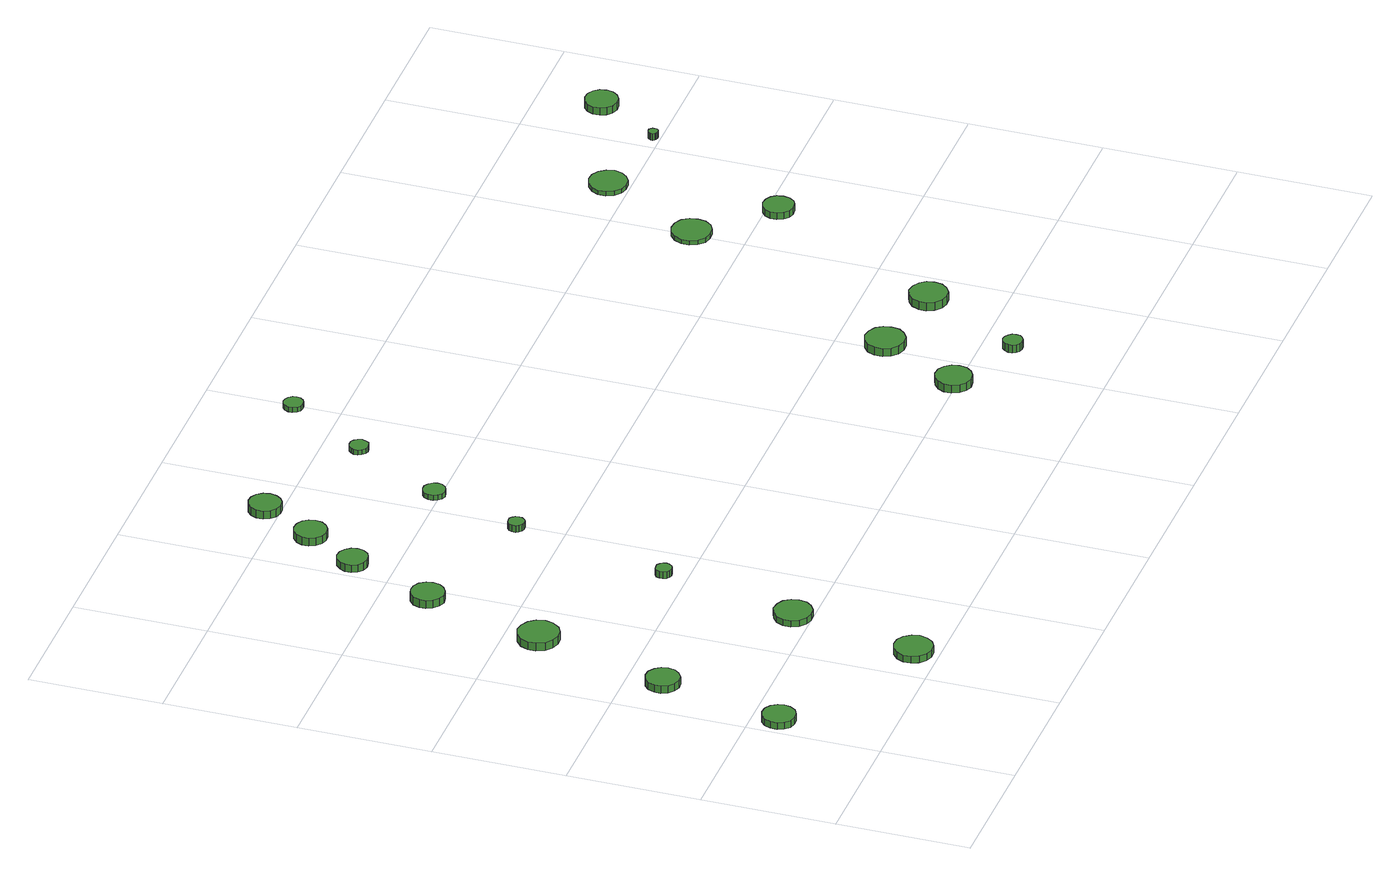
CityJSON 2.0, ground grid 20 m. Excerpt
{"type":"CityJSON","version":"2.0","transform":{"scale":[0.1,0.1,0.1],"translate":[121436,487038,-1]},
"CityObjects":{
"tree1":{"type":"SolitaryVegetationObject","attributes":{"function":"something"},"geometry":[{"type":"MultiSurface","lod":"1","boundaries":[[[0,1,2,3,4,5,6,7,8,9,10,11,12,13,14]],[[15,16,17,18,19,20,21,22,23,24,25,26,27,28,29]],[[0,29,28,1]],[[1,28,27,2]],[[2,27,26,3]],[[3,26,25,4]],[[4,25,24,5]],[[5,24,23,6]],[[6,23,22,7]],[[7,22,21,8]],[[8,21,20,9]],[[9,20,19,10]],[[10,19,18,11]],[[11,18,17,12]],[[12,17,16,13]],[[13,16,15,14]],[[14,15,29,0]]]}]},
"tree2":{"type":"SolitaryVegetationObject","attributes":{"function":"something"},"geometry":[{"type":"MultiSurface","lod":"1","boundaries":[[[30,31,32,33,34,35,36,37,38,39,40,41,42,43,44]],[[45,46,47,48,49,50,51,52,53,54,55,56,57,58,59]],[[30,59,58,31]],[[31,58,57,32]],[[32,57,56,33]],[[33,56,55,34]],[[34,55,54,35]],[[35,54,53,36]],[[36,53,52,37]],[[37,52,51,38]],[[38,51,50,39]],[[39,50,49,40]],[[40,49,48,41]],[[41,48,47,42]],[[42,47,46,43]],[[43,46,45,44]],[[44,45,59,30]]]}]},
"tree3":{"type":"SolitaryVegetationObject","attributes":{"function":"something"},"geometry":[{"type":"MultiSurface","lod":"1","boundaries":[[[60,61,62,63,64,65,66,67,68,69,70,71,72,73,74]],[[75,76,77,78,79,80,81,82,83,84,85,86,87,88,89]],[[60,89,88,61]],[[61,88,87,62]],[[62,87,86,63]],[[63,86,85,64]],[[64,85,84,65]],[[65,84,83,66]],[[66,83,82,67]],[[67,82,81,68]],[[68,81,80,69]],[[69,80,79,70]],[[70,79,78,71]],[[71,78,77,72]],[[72,77,76,73]],[[73,76,75,74]],[[74,75,89,60]]]}]},
"tree4":{"type":"SolitaryVegetationObject","attributes":{"function":"something"},"geometry":[{"type":"MultiSurface","lod":"1","boundaries":[[[90,91,92,93,94,95,96,97,98,99,100,101,102,103,104]],[[105,106,107,108,109,110,111,112,113,114,115,116,117,118,119]],[[90,119,118,91]],[[91,118,117,92]],[[92,117,116,93]],[[93,116,115,94]],[[94,115,114,95]],[[95,114,113,96]],[[96,113,112,97]],[[97,112,111,98]],[[98,111,110,99]],[[99,110,109,100]],[[100,109,108,101]],[[101,108,107,102]],[[102,107,106,103]],[[103,106,105,104]],[[104,105,119,90]]]}]},
"tree5":{"type":"SolitaryVegetationObject","attributes":{"function":"something"},"geometry":[{"type":"MultiSurface","lod":"1","boundaries":[[[120,121,122,123,124,125,126,127,128,129,130,131,132,133,134]],[[135,136,137,138,139,140,141,142,143,144,145,146,147,148,149]],[[120,149,148,121]],[[121,148,147,122]],[[122,147,146,123]],[[123,146,145,124]],[[124,145,144,125]],[[125,144,143,126]],[[126,143,142,127]],[[127,142,141,128]],[[128,141,140,129]],[[129,140,139,130]],[[130,139,138,131]],[[131,138,137,132]],[[132,137,136,133]],[[133,136,135,134]],[[134,135,149,120]]]}]},
"tree6":{"type":"SolitaryVegetationObject","attributes":{"function":"something"},"geometry":[{"type":"MultiSurface","lod":"1","boundaries":[[[150,151,152,153,154,155,156,157,158,159,160,161,162,163,164]],[[165,166,167,168,169,170,171,172,173,174,175,176,177,178,179]],[[150,179,178,151]],[[151,178,177,152]],[[152,177,176,153]],[[153,176,175,154]],[[154,175,174,155]],[[155,174,173,156]],[[156,173,172,157]],[[157,172,171,158]],[[158,171,170,159]],[[159,170,169,160]],[[160,169,168,161]],[[161,168,167,162]],[[162,167,166,163]],[[163,166,165,164]],[[164,165,179,150]]]}]},
"tree7":{"type":"SolitaryVegetationObject","attributes":{"function":"something"},"geometry":[{"type":"MultiSurface","lod":"1","boundaries":[[[180,181,182,183,184,185,186,187,188,189,190,191,192,193,194]],[[195,196,197,198,199,200,201,202,203,204,205,206,207,208,209]],[[180,209,208,181]],[[181,208,207,182]],[[182,207,206,183]],[[183,206,205,184]],[[184,205,204,185]],[[185,204,203,186]],[[186,203,202,187]],[[187,202,201,188]],[[188,201,200,189]],[[189,200,199,190]],[[190,199,198,191]],[[191,198,197,192]],[[192,197,196,193]],[[193,196,195,194]],[[194,195,209,180]]]}]},
"tree8":{"type":"SolitaryVegetationObject","attributes":{"function":"something"},"geometry":[{"type":"MultiSurface","lod":"1","boundaries":[[[210,211,212,213,214,215,216,217,218,219,220,221,222,223,224]],[[225,226,227,228,229,230,231,232,233,234,235,236,237,238,239]],[[210,239,238,211]],[[211,238,237,212]],[[212,237,236,213]],[[213,236,235,214]],[[214,235,234,215]],[[215,234,233,216]],[[216,233,232,217]],[[217,232,231,218]],[[218,231,230,219]],[[219,230,229,220]],[[220,229,228,221]],[[221,228,227,222]],[[222,227,226,223]],[[223,226,225,224]],[[224,225,239,210]]]}]},
"tree9":{"type":"SolitaryVegetationObject","attributes":{"function":"something"},"geometry":[{"type":"MultiSurface","lod":"1","boundaries":[[[240,241,242,243,244,245,246,247,248,249,250,251,252,253,254]],[[255,256,257,258,259,260,261,262,263,264,265,266,267,268,269]],[[240,269,268,241]],[[241,268,267,242]],[[242,267,266,243]],[[243,266,265,244]],[[244,265,264,245]],[[245,264,263,246]],[[246,263,262,247]],[[247,262,261,248]],[[248,261,260,249]],[[249,260,259,250]],[[250,259,258,251]],[[251,258,257,252]],[[252,257,256,253]],[[253,256,255,254]],[[254,255,269,240]]]}]},
"tree10":{"type":"SolitaryVegetationObject","attributes":{"function":"something"},"geometry":[{"type":"MultiSurface","lod":"1","boundaries":[[[270,271,272,273,274,275,276,277,278,279,280,281,282,283,284]],[[285,286,287,288,289,290,291,292,293,294,295,296,297,298,299]],[[270,299,298,271]],[[271,298,297,272]],[[272,297,296,273]],[[273,296,295,274]],[[274,295,294,275]],[[275,294,293,276]],[[276,293,292,277]],[[277,292,291,278]],[[278,291,290,279]],[[279,290,289,280]],[[280,289,288,281]],[[281,288,287,282]],[[282,287,286,283]],[[283,286,285,284]],[[284,285,299,270]]]}]},
"tree11":{"type":"SolitaryVegetationObject","attributes":{"function":"something"},"geometry":[{"type":"MultiSurface","lod":"1","boundaries":[[[300,301,302,303,304,305,306,307,308,309,310,311,312,313,314]],[[315,316,317,318,319,320,321,322,323,324,325,326,327,328,329]],[[300,329,328,301]],[[301,328,327,302]],[[302,327,326,303]],[[303,326,325,304]],[[304,325,324,305]],[[305,324,323,306]],[[306,323,322,307]],[[307,322,321,308]],[[308,321,320,309]],[[309,320,319,310]],[[310,319,318,311]],[[311,318,317,312]],[[312,317,316,313]],[[313,316,315,314]],[[314,315,329,300]]]}]},
"tree12":{"type":"SolitaryVegetationObject","attributes":{"function":"something"},"geometry":[{"type":"MultiSurface","lod":"1","boundaries":[[[330,331,332,333,334,335,336,337,338,339,340,341,342,343,344]],[[345,346,347,348,349,350,351,352,353,354,355,356,357,358,359]],[[330,359,358,331]],[[331,358,357,332]],[[332,357,356,333]],[[333,356,355,334]],[[334,355,354,335]],[[335,354,353,336]],[[336,353,352,337]],[[337,352,351,338]],[[338,351,350,339]],[[339,350,349,340]],[[340,349,348,341]],[[341,348,347,342]],[[342,347,346,343]],[[343,346,345,344]],[[344,345,359,330]]]}]},
"tree13":{"type":"SolitaryVegetationObject","attributes":{"function":"something"},"geometry":[{"type":"MultiSurface","lod":"1","boundaries":[[[360,361,362,363,364,365,366,367,368,369,370,371,372,373,374]],[[375,376,377,378,379,380,381,382,383,384,385,386,387,388,389]],[[360,389,388,361]],[[361,388,387,362]],[[362,387,386,363]],[[363,386,385,364]],[[364,385,384,365]],[[365,384,383,366]],[[366,383,382,367]],[[367,382,381,368]],[[368,381,380,369]],[[369,380,379,370]],[[370,379,378,371]],[[371,378,377,372]],[[372,377,376,373]],[[373,376,375,374]],[[374,375,389,360]]]}]},
"tree14":{"type":"SolitaryVegetationObject","attributes":{"function":"something"},"geometry":[{"type":"MultiSurface","lod":"1","boundaries":[[[390,391,392,393,394,395,396,397,398,399,400,401,402,403,404]],[[405,406,407,408,409,410,411,412,413,414,415,416,417,418,419]],[[390,419,418,391]],[[391,418,417,392]],[[392,417,416,393]],[[393,416,415,394]],[[394,415,414,395]],[[395,414,413,396]],[[396,413,412,397]],[[397,412,411,398]],[[398,411,410,399]],[[399,410,409,400]],[[400,409,408,401]],[[401,408,407,402]],[[402,407,406,403]],[[403,406,405,404]],[[404,405,419,390]]]}]},
"tree15":{"type":"SolitaryVegetationObject","attributes":{"function":"something"},"geometry":[{"type":"MultiSurface","lod":"1","boundaries":[[[420,421,422,423,424,425,426,427,428,429,430,431,432,433,434]],[[435,436,437,438,439,440,441,442,443,444,445,446,447,448,449]],[[420,449,448,421]],[[421,448,447,422]],[[422,447,446,423]],[[423,446,445,424]],[[424,445,444,425]],[[425,444,443,426]],[[426,443,442,427]],[[427,442,441,428]],[[428,441,440,429]],[[429,440,439,430]],[[430,439,438,431]],[[431,438,437,432]],[[432,437,436,433]],[[433,436,435,434]],[[434,435,449,420]]]}]},
"tree16":{"type":"SolitaryVegetationObject","attributes":{"function":"something"},"geometry":[{"type":"MultiSurface","lod":"1","boundaries":[[[450,451,452,453,454,455,456,457,458,459,460,461,462,463,464]],[[465,466,467,468,469,470,471,472,473,474,475,476,477,478,479]],[[450,479,478,451]],[[451,478,477,452]],[[452,477,476,453]],[[453,476,475,454]],[[454,475,474,455]],[[455,474,473,456]],[[456,473,472,457]],[[457,472,471,458]],[[458,471,470,459]],[[459,470,469,460]],[[460,469,468,461]],[[461,468,467,462]],[[462,467,466,463]],[[463,466,465,464]],[[464,465,479,450]]]}]},
"tree17":{"type":"SolitaryVegetationObject","attributes":{"function":"something"},"geometry":[{"type":"MultiSurface","lod":"1","boundaries":[[[480,481,482,483,484,485,486,487,488,489,490,491,492,493,494]],[[495,496,497,498,499,500,501,502,503,504,505,506,507,508,509]],[[480,509,508,481]],[[481,508,507,482]],[[482,507,506,483]],[[483,506,505,484]],[[484,505,504,485]],[[485,504,503,486]],[[486,503,502,487]],[[487,502,501,488]],[[488,501,500,489]],[[489,500,499,490]],[[490,499,498,491]],[[491,498,497,492]],[[492,497,496,493]],[[493,496,495,494]],[[494,495,509,480]]]}]},
"tree18":{"type":"SolitaryVegetationObject","attributes":{"function":"something"},"geometry":[{"type":"MultiSurface","lod":"1","boundaries":[[[510,511,512,513,514,515,516,517,518,519,520,521,522,523,524]],[[525,526,527,528,529,530,531,532,533,534,535,536,537,538,539]],[[510,539,538,511]],[[511,538,537,512]],[[512,537,536,513]],[[513,536,535,514]],[[514,535,534,515]],[[515,534,533,516]],[[516,533,532,517]],[[517,532,531,518]],[[518,531,530,519]],[[519,530,529,520]],[[520,529,528,521]],[[521,528,527,522]],[[522,527,526,523]],[[523,526,525,524]],[[524,525,539,510]]]}]},
"tree19":{"type":"SolitaryVegetationObject","attributes":{"function":"something"},"geometry":[{"type":"MultiSurface","lod":"1","boundaries":[[[540,541,542,543,544,545,546,547,548,549,550,551,552,553,554]],[[555,556,557,558,559,560,561,562,563,564,565,566,567,568,569]],[[540,569,568,541]],[[541,568,567,542]],[[542,567,566,543]],[[543,566,565,544]],[[544,565,564,545]],[[545,564,563,546]],[[546,563,562,547]],[[547,562,561,548]],[[548,561,560,549]],[[549,560,559,550]],[[550,559,558,551]],[[551,558,557,552]],[[552,557,556,553]],[[553,556,555,554]],[[554,555,569,540]]]}]},
"tree20":{"type":"SolitaryVegetationObject","attributes":{"function":"something"},"geometry":[{"type":"MultiSurface","lod":"1","boundaries":[[[570,571,572,573,574,575,576,577,578,579,580,581,582,583,584]],[[585,586,587,588,589,590,591,592,593,594,595,596,597,598,599]],[[570,599,598,571]],[[571,598,597,572]],[[572,597,596,573]],[[573,596,595,574]],[[574,595,594,575]],[[575,594,593,576]],[[576,593,592,577]],[[577,592,591,578]],[[578,591,590,579]],[[579,590,589,580]],[[580,589,588,581]],[[581,588,587,582]],[[582,587,586,583]],[[583,586,585,584]],[[584,585,599,570]]]}]},
"tree21":{"type":"SolitaryVegetationObject","attributes":{"function":"something"},"geometry":[{"type":"MultiSurface","lod":"1","boundaries":[[[600,601,602,603,604,605,606,607,608,609,610,611,612,613,614]],[[615,616,617,618,619,620,621,622,623,624,625,626,627,628,629]],[[600,629,628,601]],[[601,628,627,602]],[[602,627,626,603]],[[603,626,625,604]],[[604,625,624,605]],[[605,624,623,606]],[[606,623,622,607]],[[607,622,621,608]],[[608,621,620,609]],[[609,620,619,610]],[[610,619,618,611]],[[611,618,617,612]],[[612,617,616,613]],[[613,616,615,614]],[[614,615,629,600]]]}]},
"tree22":{"type":"SolitaryVegetationObject","attributes":{"function":"something"},"geometry":[{"type":"MultiSurface","lod":"1","boundaries":[[[630,631,632,633,634,635,636,637,638,639,640,641,642,643,644]],[[645,646,647,648,649,650,651,652,653,654,655,656,657,658,659]],[[630,659,658,631]],[[631,658,657,632]],[[632,657,656,633]],[[633,656,655,634]],[[634,655,654,635]],[[635,654,653,636]],[[636,653,652,637]],[[637,652,651,638]],[[638,651,650,639]],[[639,650,649,640]],[[640,649,648,641]],[[641,648,647,642]],[[642,647,646,643]],[[643,646,645,644]],[[644,645,659,630]]]}]},
"tree23":{"type":"SolitaryVegetationObject","attributes":{"function":"something"},"geometry":[{"type":"MultiSurface","lod":"1","boundaries":[[[660,661,662,663,664,665,666,667,668,669,670,671,672,673,674]],[[675,676,677,678,679,680,681,682,683,684,685,686,687,688,689]],[[660,689,688,661]],[[661,688,687,662]],[[662,687,686,663]],[[663,686,685,664]],[[664,685,684,665]],[[665,684,683,666]],[[666,683,682,667]],[[667,682,681,668]],[[668,681,680,669]],[[669,680,679,670]],[[670,679,678,671]],[[671,678,677,672]],[[672,677,676,673]],[[673,676,675,674]],[[674,675,689,660]]]}]}
},
"vertices":[
[58,162,17],[56,171,17],[50,180,17],[41,185,17],[31,186,17],[21,183,17],[14,176,17],[10,167,17],[10,156,17],[14,147,17],[21,140,17],[31,137,17],[41,138,17],[50,143,17],[56,152,17],[56,152,6],[50,143,6],[41,138,6],[31,137,6],[21,140,6],[14,147,6],[10,156,6],[10,167,6],[14,176,6],[21,183,6],[31,186,6],[41,185,6],[50,180,6],[56,171,6],[58,162,6],
[97,347,18],[95,357,18],[89,365,18],[80,371,18],[70,372,18],[60,369,18],[52,362,18],[48,352,18],[48,342,18],[52,332,18],[60,326,18],[70,322,18],[80,323,18],[89,329,18],[95,337,18],[95,337,6],[89,329,6],[80,323,6],[70,322,6],[60,326,6],[52,332,6],[48,342,6],[48,352,6],[52,362,6],[60,369,6],[70,372,6],[80,371,6],[89,365,6],[95,357,6],[97,347,6],
[291,38,17],[288,49,17],[281,59,17],[271,65,17],[259,66,17],[248,62,17],[239,54,17],[234,43,17],[234,32,17],[239,21,17],[248,13,17],[259,9,17],[271,10,17],[281,16,17],[288,26,17],[288,26,6],[281,16,6],[271,10,6],[259,9,6],[248,13,6],[239,21,6],[234,32,6],[234,43,6],[239,54,6],[248,62,6],[259,66,6],[271,65,6],[281,59,6],[288,49,6],[291,38,6],
[153,548,23],[150,561,23],[142,571,23],[131,577,23],[119,579,23],[107,575,23],[97,566,23],[92,554,23],[92,542,23],[97,530,23],[107,522,23],[119,518,23],[131,519,23],[142,525,23],[150,536,23],[150,536,10],[142,525,10],[131,519,10],[119,518,10],[107,522,10],[97,530,10],[92,542,10],[92,554,10],[97,566,10],[107,575,10],[119,579,10],[131,577,10],[142,571,10],[150,561,10],[153,548,10],
[327,229,16],[325,240,16],[318,250,16],[308,255,16],[296,257,16],[285,253,16],[276,245,16],[271,235,16],[271,223,16],[276,212,16],[285,204,16],[296,201,16],[308,202,16],[318,208,16],[325,217,16],[325,217,6],[318,208,6],[308,202,6],[296,201,6],[285,204,6],[276,212,6],[271,223,6],[271,235,6],[276,245,6],[285,253,6],[296,257,6],[308,255,6],[318,250,6],[325,240,6],[327,229,6],
[199,730,22],[197,740,22],[191,749,22],[182,754,22],[172,755,22],[162,752,22],[154,745,22],[150,735,22],[150,725,22],[154,716,22],[162,709,22],[172,705,22],[182,707,22],[191,712,22],[197,720,22],[197,720,9],[191,712,9],[182,707,9],[172,705,9],[162,709,9],[154,716,9],[150,725,9],[150,735,9],[154,745,9],[162,752,9],[172,755,9],[182,754,9],[191,749,9],[197,740,9],[199,730,9],
[358,436,17],[357,441,17],[354,445,17],[350,448,17],[345,448,17],[340,447,17],[336,444,17],[334,439,17],[334,434,17],[336,429,17],[340,426,17],[345,424,17],[350,425,17],[354,427,17],[357,432,17],[357,432,6],[354,427,6],[350,425,6],[345,424,6],[340,426,6],[336,429,6],[334,434,6],[334,439,6],[336,444,6],[340,447,6],[345,448,6],[350,448,6],[354,445,6],[357,441,6],[358,436,6],
[256,861,18],[254,870,18],[248,878,18],[240,883,18],[231,884,18],[222,881,18],[215,874,18],[211,866,18],[211,856,18],[215,848,18],[222,842,18],[231,839,18],[240,840,18],[248,844,18],[254,852,18],[254,852,6],[248,844,6],[240,840,6],[231,839,6],[222,842,6],[215,848,6],[211,856,6],[211,866,6],[215,874,6],[222,881,6],[231,884,6],[240,883,6],[248,878,6],[254,870,6],[256,861,6],
[306,940,19],[304,950,19],[298,958,19],[289,963,19],[279,964,19],[270,961,19],[262,954,19],[258,945,19],[258,935,19],[262,926,19],[270,919,19],[279,916,19],[289,917,19],[298,922,19],[304,930,19],[304,930,6],[298,922,6],[289,917,6],[279,916,6],[270,919,6],[262,926,6],[258,935,6],[258,945,6],[262,954,6],[270,961,6],[279,964,6],[289,963,6],[298,958,6],[304,950,6],[306,940,6],
[408,672,17],[407,677,17],[404,681,17],[400,684,17],[395,684,17],[390,683,17],[386,679,17],[384,675,17],[384,669,17],[386,665,17],[390,661,17],[395,660,17],[400,660,17],[404,663,17],[407,667,17],[407,667,6],[404,663,6],[400,660,6],[395,660,6],[390,661,6],[386,665,6],[384,669,6],[384,675,6],[386,679,6],[390,683,6],[395,684,6],[400,684,6],[404,681,6],[407,677,6],[408,672,6],
[352,1023,19],[350,1033,19],[344,1041,19],[336,1046,19],[326,1047,19],[316,1044,19],[309,1037,19],[305,1028,19],[305,1018,19],[309,1009,19],[316,1002,19],[326,999,19],[336,1000,19],[344,1005,19],[350,1013,19],[350,1013,6],[344,1005,6],[336,1000,6],[326,999,6],[316,1002,6],[309,1009,6],[305,1018,6],[305,1028,6],[309,1037,6],[316,1044,6],[326,1047,6],[336,1046,6],[344,1041,6],[350,1033,6],[352,1023,6],
[460,810,14],[459,816,14],[454,822,14],[448,826,14],[441,826,14],[435,824,14],[430,820,14],[427,813,14],[427,806,14],[430,800,14],[435,795,14],[441,793,14],[448,794,14],[454,797,14],[459,803,14],[459,803,6],[454,797,6],[448,794,6],[441,793,6],[435,795,6],[430,800,6],[427,806,6],[427,813,6],[430,820,6],[435,824,6],[441,826,6],[448,826,6],[454,822,6],[459,816,6],[460,810,6],
[535,947,14],[533,953,14],[530,958,14],[525,961,14],[519,961,14],[513,959,14],[509,955,14],[506,950,14],[506,944,14],[509,939,14],[513,935,14],[519,933,14],[525,934,14],[530,936,14],[533,941,14],[533,941,6],[530,936,6],[525,934,6],[519,933,6],[513,935,6],[509,939,6],[506,944,6],[506,950,6],[509,955,6],[513,959,6],[519,961,6],[525,961,6],[530,958,6],[533,953,6],[535,947,6],
[612,1070,14],[611,1076,14],[607,1081,14],[602,1084,14],[596,1085,14],[590,1083,14],[586,1079,14],[583,1073,14],[583,1067,14],[586,1061,14],[590,1057,14],[596,1056,14],[602,1056,14],[607,1059,14],[611,1064,14],[611,1064,6],[607,1059,6],[602,1056,6],[596,1056,6],[590,1057,6],[586,1061,6],[583,1067,6],[583,1073,6],[586,1079,6],[590,1083,6],[596,1085,6],[602,1084,6],[607,1081,6],[611,1076,6],[612,1070,6],
[965,202,27],[963,213,27],[956,222,27],[947,228,27],[935,229,27],[925,225,27],[917,218,27],[912,208,27],[912,197,27],[917,186,27],[925,179,27],[935,175,27],[947,177,27],[956,182,27],[963,191,27],[963,191,14],[956,182,14],[947,177,14],[935,175,14],[925,179,14],[917,186,14],[912,197,14],[912,208,14],[917,218,14],[925,225,14],[935,229,14],[947,228,14],[956,222,14],[963,213,14],[965,202,14],
[1069,152,26],[1068,158,26],[1064,163,26],[1059,166,26],[1053,167,26],[1047,165,26],[1043,161,26],[1040,155,26],[1040,149,26],[1043,144,26],[1047,140,26],[1053,138,26],[1059,139,26],[1064,142,26],[1068,146,26],[1068,146,13],[1064,142,13],[1059,139,13],[1053,138,13],[1047,140,13],[1043,144,13],[1040,149,13],[1040,155,13],[1043,161,13],[1047,165,13],[1053,167,13],[1059,166,13],[1064,163,13],[1068,158,13],[1069,152,13],
[1041,328,20],[1039,340,20],[1032,350,20],[1021,356,20],[1009,358,20],[997,354,20],[988,346,20],[983,335,20],[983,322,20],[988,311,20],[997,303,20],[1009,299,20],[1021,300,20],[1032,307,20],[1039,316,20],[1039,316,7],[1032,307,7],[1021,300,7],[1009,299,7],[997,303,7],[988,311,7],[983,322,7],[983,335,7],[988,346,7],[997,354,7],[1009,358,7],[1021,356,7],[1032,350,7],[1039,340,7],[1041,328,7],
[1172,308,20],[1170,319,20],[1163,328,20],[1153,334,20],[1141,336,20],[1130,332,20],[1121,324,20],[1116,313,20],[1116,302,20],[1121,291,20],[1130,283,20],[1141,280,20],[1153,281,20],[1163,287,20],[1170,296,20],[1170,296,7],[1163,287,7],[1153,281,7],[1141,280,7],[1130,283,7],[1121,291,7],[1116,302,7],[1116,313,7],[1121,324,7],[1130,332,7],[1141,336,7],[1153,334,7],[1163,328,7],[1170,319,7],[1172,308,7],
[1234,680,13],[1232,692,13],[1225,702,13],[1214,708,13],[1202,709,13],[1190,705,13],[1181,697,13],[1176,686,13],[1176,674,13],[1181,663,13],[1190,654,13],[1202,651,13],[1214,652,13],[1225,658,13],[1232,668,13],[1232,668,6],[1225,658,6],[1214,652,6],[1202,651,6],[1190,654,6],[1181,663,6],[1176,674,6],[1176,686,6],[1181,697,6],[1190,705,6],[1202,709,6],[1214,708,6],[1225,702,6],[1232,692,6],[1234,680,6],
[1323,582,17],[1321,592,17],[1316,599,17],[1308,604,17],[1298,605,17],[1289,602,17],[1282,596,17],[1278,587,17],[1278,578,17],[1282,569,17],[1289,563,17],[1298,560,17],[1308,561,17],[1316,565,17],[1321,573,17],[1321,573,6],[1316,565,6],[1308,561,6],[1298,560,6],[1289,563,6],[1282,569,6],[1278,578,6],[1278,587,6],[1282,596,6],[1289,602,6],[1298,605,6],[1308,604,6],[1316,599,6],[1321,592,6],[1323,582,6],
[1318,832,13],[1315,843,13],[1308,853,13],[1298,859,13],[1286,860,13],[1275,856,13],[1266,848,13],[1261,838,13],[1261,826,13],[1266,815,13],[1275,807,13],[1286,804,13],[1298,805,13],[1308,811,13],[1315,820,13],[1315,820,6],[1308,811,6],[1298,805,6],[1286,804,6],[1275,807,6],[1266,815,6],[1261,826,6],[1261,838,6],[1266,848,6],[1275,856,6],[1286,860,6],[1298,859,6],[1308,853,6],[1315,843,6],[1318,832,6],
[1434,811,17],[1434,814,17],[1432,816,17],[1430,818,17],[1427,818,17],[1424,817,17],[1422,815,17],[1420,812,17],[1420,809,17],[1422,807,17],[1424,805,17],[1427,804,17],[1430,804,17],[1432,805,17],[1434,808,17],[1434,808,6],[1432,805,6],[1430,804,6],[1427,804,6],[1424,805,6],[1422,807,6],[1420,809,6],[1420,812,6],[1422,815,6],[1424,817,6],[1427,818,6],[1430,818,6],[1432,816,6],[1434,814,6],[1434,811,6],
[1507,906,18],[1505,916,18],[1499,924,18],[1490,929,18],[1480,930,18],[1470,927,18],[1463,920,18],[1459,911,18],[1459,901,18],[1463,892,18],[1470,885,18],[1480,882,18],[1490,883,18],[1499,888,18],[1505,896,18],[1505,896,6],[1499,888,6],[1490,883,6],[1480,882,6],[1470,885,6],[1463,892,6],[1459,901,6],[1459,911,6],[1463,920,6],[1470,927,6],[1480,930,6],[1490,929,6],[1499,924,6],[1505,916,6],[1507,906,6]
]}
